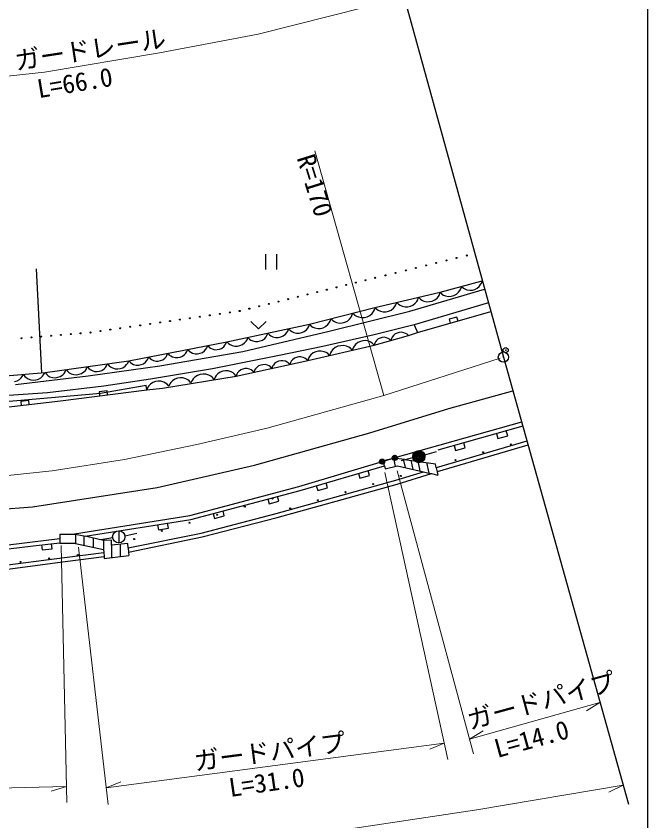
# Model space of a CAD drawing. Units: millimetres, scale not verified. Extents: x 40000 to 680000, y 20000 to 380000.
# Drawn here: x 516905 to 579000, y 238664 to 317690 of the extents above; entities that cross this region are included whole.
import ezdxf
from ezdxf.enums import TextEntityAlignment as Align

# ---------------------------------------------------------------- set-up
doc = ezdxf.new("R2010")
doc.units = ezdxf.units.MM
doc.header["$LTSCALE"] = 1000
doc.header["$PDMODE"] = 32
doc.header["$PDSIZE"] = 500
doc.linetypes.add('CHAIN', pattern=[18.5, 12, -1.5, 3.5, -1.5])
for name, color, linetype, lineweight in [('M-BGD', 7, 'Continuous', 25), ('M-BMK', 2, 'CHAIN', 13), ('M-BMK-OTRS', 5, 'Continuous', 25), ('M-BMK-SRVR', 3, 'Continuous', 25), ('M-STR-HTXT', 7, 'Continuous', 13), ('M-STR-STRC', 7, 'Continuous', 25), ('M-TTL-BAND', 7, 'Continuous', 25)]:
    doc.layers.add(name, color=color, linetype=linetype, lineweight=lineweight)
doc.layers.add('M-OTRS', color=6, linetype='Continuous')
doc.styles.add('ＭＳ ゴシック', font='')
doc.styles.get('ＭＳ ゴシック').set_extended_font_data('MS Gothic')

msp = doc.modelspace()

# ---------------------------------------------------------------- linework, layer by layer
at = {"layer": 'M-BGD'}
for p, q in [((541405, 294317), (541405, 292817)), ((542545, 292817), (542545, 294317)), ((518868, 292869), (519412, 282653)), ((558568, 290568), (562720, 291711)), ((562648, 291474), (562714, 291710)), ((555587, 288733), (562949, 290886)), ((560528, 290743), (560620, 290905)), ((560620, 290905), (560689, 291152)), ((560689, 291152), (560866, 290983)), ((560866, 290983), (561021, 290895)), ((561021, 290895), (561217, 290818)), ((561217, 290818), (561493, 290764)), ((561747, 290790), (561990, 290857)), ((561990, 290857), (562222, 290964)), ((562222, 290964), (562431, 291153)), ((562431, 291153), (562560, 291319)), ((562560, 291319), (562648, 291474)), ((552170, 289083), (558568, 290568)), ((556377, 289834), (556456, 290078)), ((556456, 290078), (556634, 289893)), ((558280, 290004), (558421, 290173)), ((558421, 290173), (558520, 290331)), ((558520, 290331), (558599, 290575)), ((558568, 290568), (558754, 290391)), ((558754, 290391), (558916, 290299)), ((558916, 290299), (559121, 290218)), ((559121, 290218), (559410, 290161)), ((559410, 290161), (559676, 290189)), ((559676, 290189), (559931, 290259)), ((559931, 290259), (560174, 290371)), ((560174, 290371), (560393, 290569)), ((560393, 290569), (560528, 290743)), ((561493, 290764), (561747, 290790)), ((554135, 289178), (554234, 289337)), ((554234, 289337), (554313, 289581)), ((554313, 289581), (554491, 289396)), ((554491, 289396), (554649, 289297)), ((554649, 289297), (554851, 289209)), ((555662, 289216), (555909, 289319)), ((555909, 289319), (556137, 289507)), ((563326, 289519), (556028, 287359)), ((556137, 289507), (556278, 289675)), ((556278, 289675), (556377, 289834)), ((556634, 289893), (556793, 289795)), ((556793, 289795), (556994, 289706)), ((556994, 289706), (557281, 289637)), ((557281, 289637), (557548, 289654)), ((557548, 289654), (557805, 289713)), ((557805, 289713), (558052, 289816)), ((558052, 289816), (558280, 290004)), ((545728, 287427), (552170, 289083)), ((547688, 286739), (555587, 288733)), ((549916, 288277), (549989, 288523)), ((549989, 288523), (550180, 288334)), ((551664, 288288), (551897, 288491)), ((551897, 288491), (552041, 288670)), ((552041, 288670), (552140, 288838)), ((552140, 288838), (552217, 289096)), ((552170, 289083), (552348, 288899)), ((552348, 288899), (552506, 288800)), ((552506, 288800), (552708, 288711)), ((552708, 288711), (552995, 288642)), ((552995, 288642), (553262, 288659)), ((553262, 288659), (553519, 288719)), ((553519, 288719), (553766, 288821)), ((553766, 288821), (553994, 289010)), ((553994, 289010), (554135, 289178)), ((554851, 289209), (555138, 289140)), ((555138, 289140), (555405, 289157)), ((555405, 289157), (555662, 289216)), ((556360, 286613), (563561, 288668)), ((539978, 287695), (540728, 286975)), ((540728, 286975), (541478, 287695)), ((547690, 287568), (547785, 287729)), ((547785, 287729), (547858, 287975)), ((547858, 287975), (548041, 287795)), ((548041, 287795), (548202, 287700)), ((548202, 287700), (548405, 287616)), ((549216, 287642), (549461, 287751)), ((549461, 287751), (549684, 287944)), ((549684, 287944), (549821, 288116)), ((549821, 288116), (549916, 288277)), ((550180, 288334), (550348, 288235)), ((550348, 288235), (550561, 288147)), ((550561, 288147), (550862, 288082)), ((550862, 288082), (551141, 288106)), ((551141, 288106), (551408, 288175)), ((551408, 288175), (551664, 288288)), ((560235, 288135), (559466, 287915)), ((559466, 287915), (559576, 287531)), ((560345, 287750), (560235, 288135)), ((537629, 285709), (545728, 287427)), ((543615, 286764), (543694, 286996)), ((543694, 286996), (543861, 286816)), ((545213, 286717), (545434, 286892)), ((545434, 286892), (545572, 287050)), ((545572, 287050), (545669, 287200)), ((545669, 287200), (545749, 287431)), ((545728, 287427), (545910, 287247)), ((545910, 287247), (546071, 287152)), ((546071, 287152), (546274, 287068)), ((546274, 287068), (546563, 287006)), ((546563, 287006), (546830, 287029)), ((546830, 287029), (547085, 287095)), ((547085, 287095), (547330, 287203)), ((547330, 287203), (547553, 287396)), ((547553, 287396), (547690, 287568)), ((548405, 287616), (548694, 287554)), ((548694, 287554), (548960, 287577)), ((548960, 287577), (549216, 287642)), ((556028, 287359), (552101, 286377)), ((556028, 287359), (556360, 286613)), ((539176, 284745), (547688, 286739)), ((539604, 285913), (539684, 286145)), ((539684, 286145), (539843, 285974)), ((541340, 286046), (541472, 286197)), ((541472, 286197), (541564, 286339)), ((541564, 286339), (541640, 286560)), ((541640, 286560), (541807, 286381)), ((541807, 286381), (541956, 286283)), ((541956, 286283), (542147, 286195)), ((542147, 286195), (542420, 286124)), ((542420, 286124), (542675, 286135)), ((542675, 286135), (542921, 286188)), ((542921, 286188), (543159, 286281)), ((543159, 286281), (543379, 286457)), ((543379, 286457), (543518, 286615)), ((543518, 286615), (543615, 286764)), ((543861, 286816), (544011, 286719)), ((544011, 286719), (544201, 286631)), ((544201, 286631), (544474, 286560)), ((544474, 286560), (544729, 286571)), ((544729, 286571), (544976, 286623)), ((544976, 286623), (545213, 286717)), ((552101, 286377), (547046, 285248)), ((552090, 285386), (555477, 286318)), ((552688, 286079), (552500, 285992)), ((552885, 286133), (552688, 286079)), ((553090, 286155), (552885, 286133)), ((553314, 286111), (553090, 286155)), ((553472, 286048), (553314, 286111)), ((553873, 286175), (553798, 286043)), ((553983, 286318), (553873, 286175)), ((554163, 286479), (553983, 286318)), ((554362, 286571), (554163, 286479)), ((554570, 286629), (554362, 286571)), ((554788, 286651), (554570, 286629)), ((555025, 286604), (554788, 286651)), ((555192, 286539), (555025, 286604)), ((555325, 286463), (555192, 286539)), ((555477, 286318), (555325, 286463)), ((555477, 286318), (556360, 286613)), ((527979, 283845), (537629, 285709)), ((535656, 285124), (535736, 285343)), ((535736, 285343), (535883, 285178)), ((537307, 285221), (537435, 285362)), ((537435, 285362), (537525, 285495)), ((537525, 285495), (537601, 285704)), ((537629, 285709), (537796, 285530)), ((537796, 285530), (537946, 285433)), ((537946, 285433), (538136, 285344)), ((538136, 285344), (538409, 285273)), ((538664, 285285), (538911, 285337)), ((538911, 285337), (539148, 285430)), ((539148, 285430), (539369, 285606)), ((539369, 285606), (539507, 285764)), ((539507, 285764), (539604, 285913)), ((539843, 285974), (539985, 285882)), ((539985, 285882), (540166, 285797)), ((540166, 285797), (540426, 285730)), ((540426, 285730), (540669, 285741)), ((540669, 285741), (540904, 285790)), ((540904, 285790), (541130, 285879)), ((541130, 285879), (541340, 286046)), ((545562, 283864), (552090, 285386)), ((548805, 285329), (548537, 285266)), ((549085, 285346), (548805, 285329)), ((549385, 285275), (549085, 285346)), ((550125, 285289), (550026, 285131)), ((550266, 285458), (550125, 285289)), ((550493, 285646), (550266, 285458)), ((550740, 285749), (550493, 285646)), ((550998, 285809), (550740, 285749)), ((551265, 285826), (550998, 285809)), ((551552, 285757), (551265, 285826)), ((551753, 285669), (551552, 285757)), ((551912, 285570), (551753, 285669)), ((552090, 285386), (551912, 285570)), ((552156, 285580), (552102, 285389)), ((552227, 285705), (552156, 285580)), ((552331, 285840), (552227, 285705)), ((552500, 285992), (552331, 285840)), ((553598, 285977), (553472, 286048)), ((553741, 285840), (553598, 285977)), ((553798, 286043), (553741, 285840)), ((531047, 283364), (539176, 284745)), ((531732, 284377), (531808, 284585)), ((531808, 284585), (531964, 284411)), ((533463, 284456), (533597, 284604)), ((533597, 284604), (533692, 284745)), ((533692, 284745), (533772, 284964)), ((533772, 284964), (533928, 284790)), ((533928, 284790), (534068, 284695)), ((534068, 284695), (534248, 284608)), ((534248, 284608), (534506, 284536)), ((534506, 284536), (534750, 284542)), ((534750, 284542), (534985, 284587)), ((534985, 284587), (535213, 284672)), ((535213, 284672), (535426, 284835)), ((535426, 284835), (535561, 284984)), ((535561, 284984), (535656, 285124)), ((535883, 285178), (536017, 285088)), ((536017, 285088), (536188, 285005)), ((536188, 285005), (536433, 284936)), ((536433, 284936), (536664, 284942)), ((536664, 284942), (536888, 284985)), ((536888, 284985), (537105, 285066)), ((537105, 285066), (537307, 285221)), ((538409, 285273), (538664, 285285)), ((547046, 285248), (542776, 284365)), ((546111, 284625), (545884, 284436)), ((546358, 284727), (546111, 284625)), ((546615, 284787), (546358, 284727)), ((546882, 284804), (546615, 284787)), ((547169, 284736), (546882, 284804)), ((547371, 284647), (547169, 284736)), ((547529, 284548), (547371, 284647)), ((547708, 284364), (547529, 284548)), ((547790, 284620), (547708, 284364)), ((547893, 284785), (547790, 284620)), ((548041, 284961), (547893, 284785)), ((548278, 285158), (548041, 284961)), ((548537, 285266), (548278, 285158)), ((549595, 285182), (549385, 285275)), ((549761, 285079), (549595, 285182)), ((549948, 284886), (549761, 285079)), ((550026, 285131), (549948, 284886)), ((519758, 282680), (527979, 283845)), ((527880, 283619), (527976, 283845)), ((527979, 283845), (528135, 283672)), ((529420, 283553), (529633, 283717)), ((529633, 283717), (529768, 283865)), ((529768, 283865), (529863, 284005)), ((529863, 284005), (529943, 284225)), ((529943, 284225), (530091, 284060)), ((530091, 284060), (530224, 283969)), ((530224, 283969), (530395, 283886)), ((530395, 283886), (530640, 283817)), ((530640, 283817), (530871, 283823)), ((530871, 283823), (531095, 283867)), ((531095, 283867), (531312, 283947)), ((531312, 283947), (531514, 284102)), ((531514, 284102), (531642, 284243)), ((531642, 284243), (531732, 284377)), ((531964, 284411), (532104, 284316)), ((532104, 284316), (532284, 284229)), ((532284, 284229), (532543, 284156)), ((532543, 284156), (532786, 284163)), ((532786, 284163), (533022, 284208)), ((533022, 284208), (533250, 284293)), ((533250, 284293), (533463, 284456)), ((542776, 284365), (536199, 283040)), ((538544, 282343), (545562, 283864)), ((542500, 283716), (542312, 283565)), ((542704, 283797), (542500, 283716)), ((542915, 283843), (542704, 283797)), ((543133, 283853), (542915, 283843)), ((543367, 283794), (543133, 283853)), ((543531, 283719), (543367, 283794)), ((543660, 283636), (543531, 283719)), ((543953, 283810), (543871, 283682)), ((544071, 283946), (543953, 283810)), ((544259, 284097), (544071, 283946)), ((544463, 284178), (544259, 284097)), ((544674, 284224), (544463, 284178)), ((544893, 284235), (544674, 284224)), ((545127, 284175), (544893, 284235)), ((545290, 284100), (545127, 284175)), ((545419, 284017), (545290, 284100)), ((545562, 283864), (545419, 284017)), ((545644, 284109), (545565, 283865)), ((545742, 284268), (545644, 284109)), ((545884, 284436), (545742, 284268)), ((521742, 282749), (521837, 282974)), ((521837, 282974), (521991, 282784)), ((523714, 282901), (523821, 283044)), ((523821, 283044), (523916, 283269)), ((523916, 283269), (524063, 283088)), ((523991, 282367), (531047, 283364)), ((524063, 283088), (524199, 282986)), ((524199, 282986), (524374, 282890)), ((525341, 282906), (525562, 283058)), ((525562, 283058), (525704, 283200)), ((525704, 283200), (525806, 283335)), ((525806, 283335), (525896, 283550)), ((525896, 283550), (526051, 283360)), ((526051, 283360), (526193, 283253)), ((526193, 283253), (526377, 283152)), ((526377, 283152), (526644, 283062)), ((526644, 283062), (526900, 283056)), ((526900, 283056), (527149, 283091)), ((527149, 283091), (527393, 283168)), ((527393, 283168), (527625, 283328)), ((527625, 283328), (527773, 283477)), ((527773, 283477), (527880, 283619)), ((528135, 283672), (528275, 283577)), ((528275, 283577), (528455, 283489)), ((528455, 283489), (528713, 283417)), ((528713, 283417), (528957, 283423)), ((528957, 283423), (529192, 283469)), ((529192, 283469), (529420, 283553)), ((536199, 283040), (530101, 282033)), ((538982, 282953), (538794, 282802)), ((539185, 283034), (538982, 282953)), ((539396, 283080), (539185, 283034)), ((539615, 283091), (539396, 283080)), ((539849, 283031), (539615, 283091)), ((540013, 282956), (539849, 283031)), ((540141, 282873), (540013, 282956)), ((540352, 282919), (540285, 282720)), ((540435, 283047), (540352, 282919)), ((540553, 283183), (540435, 283047)), ((540741, 283335), (540553, 283183)), ((540945, 283416), (540741, 283335)), ((541156, 283461), (540945, 283416)), ((541374, 283472), (541156, 283461)), ((541608, 283412), (541374, 283472)), ((541772, 283337), (541608, 283412)), ((541900, 283254), (541772, 283337)), ((542044, 283101), (541900, 283254)), ((542111, 283300), (542044, 283101)), ((542194, 283429), (542111, 283300)), ((542312, 283565), (542194, 283429)), ((543803, 283483), (543660, 283636)), ((543871, 283682), (543803, 283483)), ((513439, 282189), (519758, 282680)), ((516859, 281524), (523991, 282367)), ((517243, 282021), (517401, 282160)), ((517401, 282160), (517517, 282295)), ((517517, 282295), (517626, 282514)), ((517626, 282514), (517768, 282314)), ((517768, 282314), (517903, 282199)), ((517903, 282199), (518080, 282086)), ((519095, 282038), (519337, 282184)), ((519337, 282184), (519494, 282322)), ((519494, 282322), (519610, 282458)), ((519610, 282458), (519720, 282677)), ((519758, 282680), (519912, 282489)), ((519912, 282489), (520054, 282382)), ((520054, 282382), (520238, 282281)), ((520238, 282281), (520506, 282192)), ((520506, 282192), (520761, 282186)), ((520761, 282186), (521011, 282221)), ((521011, 282221), (521254, 282298)), ((521254, 282298), (521486, 282458)), ((521486, 282458), (521635, 282606)), ((521635, 282606), (521742, 282749)), ((521991, 282784), (522134, 282677)), ((522134, 282677), (522318, 282576)), ((522318, 282576), (522585, 282487)), ((522585, 282487), (522840, 282480)), ((522840, 282480), (523090, 282516)), ((523090, 282516), (523333, 282593)), ((523333, 282593), (523565, 282753)), ((523565, 282753), (523714, 282901)), ((524374, 282890), (524628, 282805)), ((524628, 282805), (524872, 282799)), ((524872, 282799), (525109, 282832)), ((525109, 282832), (525341, 282906)), ((531280, 281165), (538544, 282343)), ((532778, 282134), (532523, 282051)), ((533039, 282174), (532778, 282134)), ((533306, 282170), (533039, 282174)), ((533587, 282079), (533306, 282170)), ((534474, 282236), (534312, 282072)), ((534726, 282414), (534474, 282236)), ((534992, 282501), (534726, 282414)), ((535265, 282542), (534992, 282501)), ((535544, 282538), (535265, 282542)), ((535838, 282443), (535544, 282538)), ((536041, 282334), (535838, 282443)), ((536198, 282219), (536041, 282334)), ((536369, 282012), (536198, 282219)), ((536466, 282249), (536369, 282012)), ((536577, 282400), (536466, 282249)), ((536731, 282557), (536577, 282400)), ((536972, 282727), (536731, 282557)), ((537227, 282810), (536972, 282727)), ((537488, 282850), (537227, 282810)), ((537755, 282846), (537488, 282850)), ((538036, 282755), (537755, 282846)), ((538230, 282651), (538036, 282755)), ((538380, 282540), (538230, 282651)), ((538544, 282343), (538380, 282540)), ((538593, 282538), (538526, 282339)), ((538676, 282666), (538593, 282538)), ((538794, 282802), (538676, 282666)), ((540285, 282720), (540141, 282873)), ((516754, 281814), (517002, 281876)), ((517002, 281876), (517243, 282021)), ((518080, 282086), (518341, 281980)), ((518341, 281980), (518596, 281957)), ((518596, 281957), (518847, 281977)), ((518847, 281977), (519095, 282038)), ((525537, 281346), (519991, 280708)), ((529678, 281434), (525200, 280637)), ((530101, 282033), (525537, 281346)), ((529740, 281005), (529678, 281434)), ((529953, 281393), (529842, 281243)), ((530107, 281550), (529953, 281393)), ((530348, 281720), (530107, 281550)), ((530603, 281803), (530348, 281720)), ((530864, 281843), (530603, 281803)), ((531131, 281839), (530864, 281843)), ((531412, 281748), (531131, 281839)), ((531606, 281644), (531412, 281748)), ((531756, 281534), (531606, 281644)), ((531920, 281336), (531756, 281534)), ((532017, 281573), (531920, 281336)), ((532128, 281724), (532017, 281573)), ((532282, 281881), (532128, 281724)), ((532523, 282051), (532282, 281881)), ((533781, 281975), (533587, 282079)), ((533931, 281864), (533781, 281975)), ((534095, 281667), (533931, 281864)), ((534197, 281915), (534095, 281667)), ((534312, 282072), (534197, 281915)), ((519991, 280708), (515181, 280377)), ((525200, 280637), (519617, 280146)), ((521273, 279900), (529740, 281005)), ((525851, 280901), (525058, 280798)), ((525058, 280798), (525110, 280401)), ((525903, 280504), (525851, 280901)), ((529740, 281005), (531280, 281165)), ((529842, 281243), (529745, 281006)), ((514340, 279103), (521273, 279900)), ((519617, 280146), (514525, 279716)), ((518158, 279945), (517364, 279853)), ((517364, 279853), (517409, 279456)), ((518204, 279547), (518158, 279945)), ((566584, 277808), (554112, 274308)), ((566692, 277422), (558339, 275067)), ((564122, 276698), (564258, 276217)), ((565220, 276488), (565085, 276969)), ((567106, 275942), (558197, 273342)), ((564258, 276217), (565220, 276488)), ((567214, 275557), (558281, 272950)), ((559946, 275520), (560081, 275039)), ((560081, 275039), (561044, 275310)), ((561044, 275310), (560908, 275792)), ((544704, 271495), (554002, 274284)), ((552996, 274056), (554112, 274308)), ((554002, 274284), (554175, 273475)), ((555078, 274166), (554002, 274284)), ((555906, 274300), (554736, 274034)), ((557066, 274603), (558217, 274943)), ((544811, 271110), (553107, 273537)), ((553107, 273537), (552996, 274056)), ((553107, 273537), (553169, 273248)), ((553169, 273248), (554386, 273523)), ((554386, 273523), (556938, 272942)), ((554963, 274183), (555142, 273351)), ((555078, 274166), (558117, 273719)), ((555708, 274074), (555899, 273178)), ((556379, 273975), (556583, 273023)), ((557237, 273849), (557456, 272824)), ((558197, 273342), (558117, 273719)), ((550553, 272790), (550694, 272310)), ((551654, 272591), (551513, 273071)), ((554229, 272129), (556938, 272942)), ((554341, 271745), (557729, 272762)), ((556938, 272942), (557456, 272824)), ((557456, 272824), (557729, 272762)), ((557729, 272762), (558352, 272620)), ((558197, 273342), (558281, 272950)), ((558281, 272950), (558352, 272620)), ((547506, 271377), (547365, 271857)), ((548834, 270609), (554229, 272129)), ((550694, 272310), (551654, 272591)), ((533992, 268664), (544704, 271495)), ((534075, 268272), (544811, 271110)), ((546405, 271576), (546546, 271096)), ((546546, 271096), (547506, 271377)), ((548942, 270224), (554341, 271745)), ((541644, 270273), (541771, 269789)), ((542458, 268843), (548834, 270609)), ((542738, 270045), (542611, 270528)), ((541771, 269789), (542738, 270045)), ((542562, 268457), (548942, 270224)), ((535109, 266932), (542458, 268843)), ((536275, 268854), (536403, 268371)), ((537370, 268626), (537242, 269110)), ((522652, 266850), (533992, 268664)), ((523695, 266612), (534075, 268272)), ((531873, 267414), (531794, 267908)), ((535199, 266543), (542562, 268457)), ((536403, 268371), (537370, 268626)), ((526992, 267155), (526992, 265955)), ((530807, 267750), (530886, 267256)), ((530886, 267256), (531873, 267414)), ((518535, 266062), (521209, 266386)), ((521209, 266830), (522741, 266830)), ((521209, 266830), (521209, 266386)), ((521209, 266386), (521209, 265983)), ((522741, 266830), (522741, 265887)), ((522741, 266830), (523565, 266641)), ((523565, 266641), (523565, 265711)), ((523565, 266641), (523695, 266612)), ((525489, 266201), (523695, 266612)), ((524468, 266435), (524468, 265517)), ((526401, 266452), (525219, 266248)), ((527581, 266672), (528757, 266908)), ((527927, 265464), (535109, 266932)), ((527967, 265064), (535199, 266543)), ((513316, 265435), (518535, 266062)), ((513354, 265036), (518584, 265665)), ((518584, 265665), (521209, 265983)), ((519400, 265764), (519460, 265268)), ((520453, 265388), (520393, 265884)), ((521209, 265887), (521209, 265983)), ((522741, 265887), (521209, 265887)), ((522741, 265887), (525489, 265298)), ((526274, 266241), (525489, 266201)), ((525489, 266201), (525489, 265298)), ((526274, 265730), (526274, 266241)), ((527884, 265887), (526274, 265730)), ((526274, 265730), (526281, 264515)), ((527138, 265815), (527138, 264612)), ((527927, 265464), (527884, 265887)), ((519460, 265268), (520453, 265388)), ((521663, 264541), (525514, 265030)), ((525489, 265298), (525514, 265030)), ((525514, 265030), (525550, 264631)), ((527927, 265464), (527967, 265064)), ((527967, 265064), (528002, 264709)), ((514999, 263659), (521663, 264541)), ((515040, 263260), (521715, 264144)), ((521715, 264144), (525550, 264631)), ((525550, 264631), (525568, 264435)), ((525568, 264435), (528002, 264709))]:
    msp.add_line(p, q, dxfattribs=at)
for centre, radius in [((560199, 293938), 50), ((561199, 294182), 50), ((557201, 293208), 50), ((558200, 293451), 50), ((559200, 293695), 50), ((554203, 292477), 50), ((555202, 292721), 50), ((556202, 292964), 50), ((551252, 291757), 50), ((552204, 291990), 50), ((553203, 292233), 50), ((547445, 290826), 50), ((548397, 291059), 50), ((549348, 291292), 50), ((550300, 291524), 50), ((544589, 290128), 50), ((545541, 290360), 50), ((546493, 290593), 50), ((540782, 289196), 50), ((541734, 289429), 50), ((542686, 289662), 50), ((543638, 289895), 50), ((536923, 288449), 50), ((537901, 288590), 50), ((538879, 288731), 50), ((539831, 288963), 50), ((532034, 287746), 50), ((533012, 287887), 50), ((533990, 288028), 50), ((534968, 288168), 50), ((535945, 288309), 50), ((526168, 286903), 50), ((527145, 287044), 50), ((528123, 287184), 50), ((529101, 287325), 50), ((530079, 287465), 50), ((531057, 287606), 50), ((517446, 286063), 50), ((518412, 286142), 50), ((519379, 286222), 50), ((520346, 286302), 50), ((521312, 286382), 50), ((522279, 286462), 50), ((523245, 286542), 50), ((524212, 286622), 50), ((525190, 286762), 50), ((556491, 274433), 600), ((565528, 275625), 50), ((554122, 274311), 250), ((554122, 274311), 150), ((554122, 274311), 50), ((556491, 274433), 528), ((556491, 274433), 456), ((556491, 274433), 384), ((556491, 274433), 312), ((556491, 274433), 240), ((556491, 274433), 168), ((556491, 274433), 96), ((556491, 274433), 24), ((562806, 274857), 50), ((552871, 273944), 250), ((552871, 273944), 150), ((552871, 273944), 50), ((560084, 274090), 50), ((554710, 272532), 50), ((551995, 271738), 50), ((542097, 270316), 50), ((549280, 270944), 50), ((539382, 269522), 50), ((546566, 270150), 50), ((536667, 268728), 50), ((543851, 269356), 50), ((533953, 267934), 50), ((526992, 266555), 600), ((531238, 267139), 50), ((528523, 266345), 50), ((522966, 264772), 50), ((517350, 264091), 50), ((520158, 264431), 50)]:
    msp.add_circle(centre, radius, dxfattribs=at)
at = {"layer": 'M-BMK'}
for p, q in [((553053, 280432), (564793, 284208)), ((541568, 277242), (553053, 280432)), ((534685, 275616), (541568, 277242)), ((527568, 274144), (534685, 275616)), ((520464, 273027), (527568, 274144)), ((511531, 272095), (520464, 273027))]:
    msp.add_line(p, q, dxfattribs=at)
at = {"layer": 'M-BMK-OTRS'}
for p, q in [((554349, 322023), (564793, 284208)), ((564793, 284208), (577077, 240314))]:
    msp.add_line(p, q, dxfattribs=at)
at = {"layer": 'M-BMK-SRVR'}
for radius in [500, 20]:
    msp.add_circle((564793, 284208), radius, dxfattribs=at)
at = {"layer": 'M-OTRS'}
msp.add_point((565021, 284887), dxfattribs=at)
at = {"layer": 'M-STR-HTXT'}
for p, q in [((555032, 319551), (540688, 315908)), ((531006, 314087), (540688, 315908)), ((519695, 312169), (531006, 314087)), ((508671, 311019), (519695, 312169)), ((553053, 280432), (546273, 304474)), ((559347, 244690), (553149, 272887)), ((554365, 273048), (561862, 245243)), ((521880, 240481), (521341, 265709)), ((523047, 265527), (525954, 240285)), ((561470, 246698), (574286, 250286)), ((574286, 250286), (572955, 249477)), ((561470, 246698), (562801, 247507)), ((525768, 241902), (558991, 246309)), ((558991, 246309), (557559, 245696)), ((497744, 241447), (521847, 242050)), ((521847, 242050), (520358, 241592)), ((525768, 241902), (527200, 242516)), ((576559, 242163), (562199, 239735)), ((576559, 242163), (575150, 241499)), ((548471, 237702), (562199, 239735))]:
    msp.add_line(p, q, dxfattribs=at)
for centre, radius in [((554122, 274311), 250), ((554122, 274311), 150), ((554122, 274311), 50), ((552871, 273944), 250), ((552871, 273944), 150), ((552871, 273944), 50)]:
    msp.add_circle(centre, radius, dxfattribs=at)
at = {"layer": 'M-STR-STRC'}
for p, q in [((559426, 279167), (565716, 280909)), ((551661, 276770), (559426, 279167)), ((540349, 273607), (551661, 276770)), ((530782, 271415), (540349, 273607)), ((518512, 269498), (530782, 271415)), ((503941, 268348), (518512, 269498))]:
    msp.add_line(p, q, dxfattribs=at)
at = {"layer": 'M-TTL-BAND'}
msp.add_line((579000, 20000), (579000, 370000), dxfattribs=at)

# ---------------------------------------------------------------- texts
at = {"layer": 'M-STR-HTXT', "style": 'ＭＳ ゴシック'}
for s, rotation, p in [('ガードレール', 8.7, (516996, 311845)), ('L=66.0', 9.5, (519225, 309085)), ('R=170', 287.3, (543945, 303610)), ('ガードパイプ', 15.3, (561663, 247092)), ('L=14.0', 15.4, (564348, 244312)), ('ガードパイプ', 7.4, (534583, 243056)), ('L=31.0', 8.2, (538039, 240469))]:
    msp.add_text(s, height=1833, rotation=rotation, dxfattribs=at).set_placement(p, align=Align.BOTTOM_LEFT)

doc.saveas('drawing.dxf')
